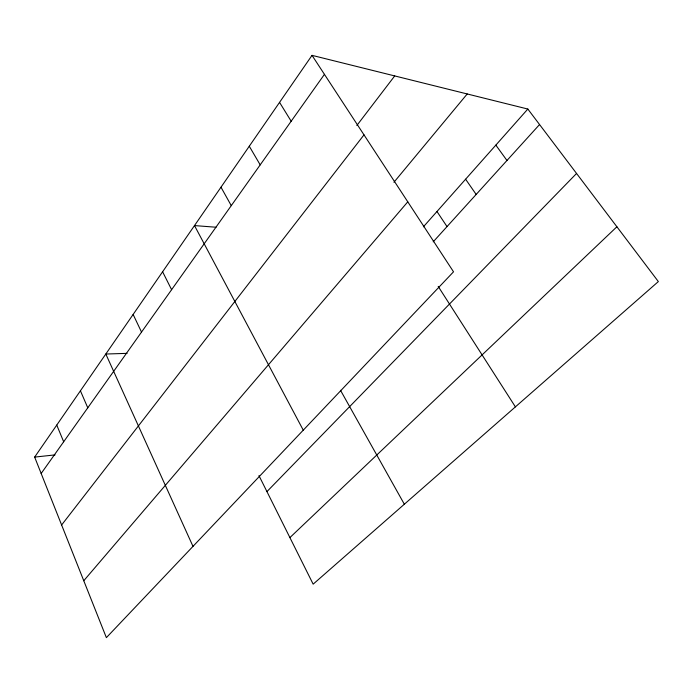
<?xml version="1.0" encoding="UTF-8"?>
<svg xmlns="http://www.w3.org/2000/svg" width="693" height="693" viewBox="0 0 693 693"><rect width="100%" height="100%" fill="white"/><g stroke="black" fill="none" stroke-linecap="round" stroke-linejoin="round"><path stroke-width="1.04" d="M312.023 55.353L453.525 271.812L106.375 637.647L34.65 457.094L312.023 55.353L527.832 109.044L658.35 281.575L313.158 584.156L258.957 475.623M41.164 473.484L324.445 74.35M356.843 125.502L394.707 75.927M61.625 524.982L363.998 134.866M393.936 182.259L467.212 93.962M83.766 580.734L407.779 201.828M423.397 226.819L527.832 109.044M433.203 241.831L539.552 124.541M266.944 491.606L576.559 173.458M289.908 537.595L616.891 226.767M34.65 457.094L55.059 454.894M127.105 353.361L105.812 354.028L192.992 546.37M216.06 227.235L194.499 225.58L303.265 430.162M495.85 145.114L506.964 160.481M465.609 179.21L476.169 194.447M436.971 211.504L447.02 226.594M438.201 286.426L515.401 406.878M279.556 102.391L291.181 121.214M249.281 146.232L260.196 164.865M340.497 390.28L404.34 504.227M220.989 187.205L231.263 205.63M162.604 271.769L171.604 289.691M133.134 314.457L141.519 332.077M80.423 390.809L87.777 407.805M56.757 425.078L63.669 441.77"/></g></svg>
